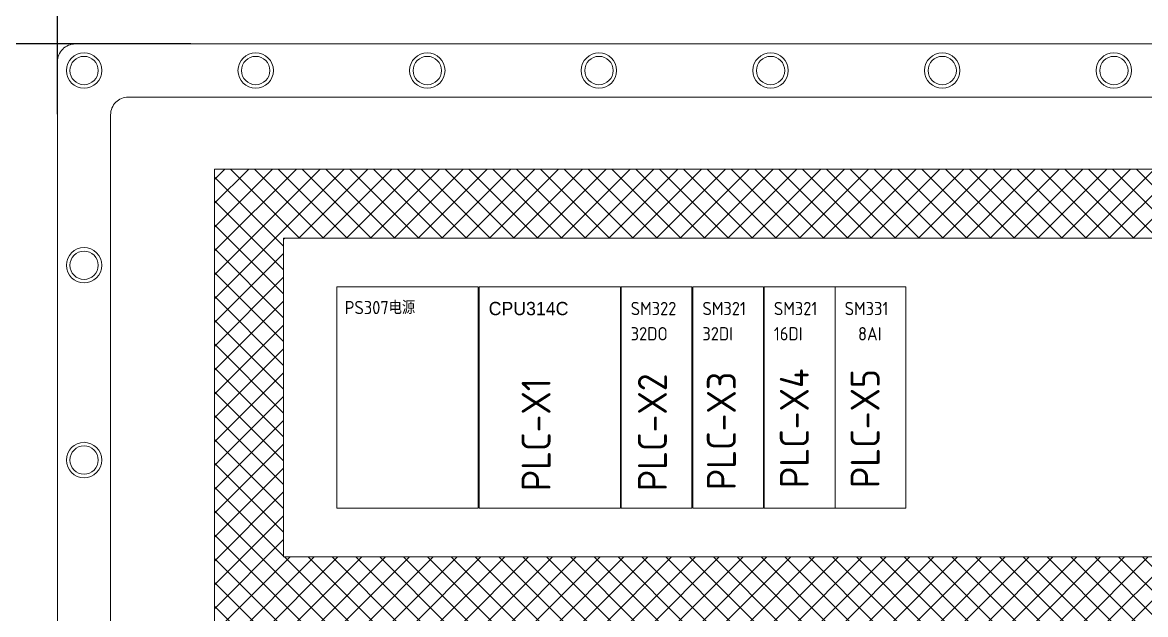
# Model space of a CAD drawing. Header units: millimetres. Extents: x 43457 to 72822, y 60284 to 123188.
# Drawn here: x 44167 to 44801, y 62283 to 62618 of the extents above; entities that cross this region are included whole.
import ezdxf

# ---------------------------------------------------------------- set-up
doc = ezdxf.new("R2010")
doc.units = ezdxf.units.MM
doc.header["$LTSCALE"] = 10
doc.header["$PDSIZE"] = -5
doc.linetypes.add('虚线', pattern=[2, 1, -1])
doc.layers.get('Defpoints').update_dxf_attribs({"lineweight": 18})
doc.layers.add('1轮廓实线层', color=7, linetype='Continuous', lineweight=18)
doc.layers.add('6文字层', color=3, linetype='Continuous', lineweight=18)
doc.styles.get("Standard").update_dxf_attribs({"font": 'isocp.shx', "width": 0.707, "bigfont": 'hztxt.shx'})
doc.styles.add('TH_GBDIM', font='', dxfattribs={"width": 0.8})
doc.styles.add('样式 1', font='', dxfattribs={"width": 0.9})
doc.styles.get('TH_GBDIM').set_extended_font_data('幼圆')
doc.styles.get('样式 1').set_extended_font_data('幼圆')
doc.dimstyles.new('TH_GBDIM', dxfattribs={"dimtxt": 3, "dimasz": 2.5, "dimexe": 2, "dimexo": 0, "dimgap": 1.5, "dimtad": 1, "dimdec": 1, "dimzin": 0, "dimdsep": 46, "dimtxsty": 'TH_GBDIM', "dimcen": 2.5, "dimdle": 5, "dimclrd": 4, "dimclre": 4, "dimclrt": 3, "dimadec": 0, "dimazin": 0, "dimtfac": 0.714286, "dimtdec": 1, "dimtmove": 0, "dimatfit": 3, "dimfxl": 1, "dimtolj": 1, "dimarcsym": 0})

# ---------------------------------------------------------------- blocks, each defined once
blk = doc.blocks.new('*D19')
at = {"layer": '1轮廓实线层', "color": 4, "linetype": 'Continuous', "lineweight": -2}
for p, q in [((44186.45, 62565.79), (44186.45, 62662.33)), ((45186.45, 62540.77), (45186.45, 62662.33))]:
    blk.add_line(p, q, dxfattribs=at)
at = {"layer": '1轮廓实线层', "color": 4, "linetype": '虚线', "lineweight": -2}
blk.add_line((44188.95, 62660.33), (45183.95, 62660.33), dxfattribs=at)
at = {"layer": '1轮廓实线层', "color": 4}
for points in [[(44188.95, 62660.75), (44188.95, 62659.92), (44186.45, 62660.33)], [(45183.95, 62660.75), (45183.95, 62659.92), (45186.45, 62660.33)]]:
    blk.add_solid(points, dxfattribs=at)
at = {"layer": 'Defpoints', "color": 0}
for p in [(45186.45, 62660.33), (44186.45, 62565.79), (45186.45, 62540.77)]:
    blk.add_point(p, dxfattribs=at)
at = {"layer": '1轮廓实线层', "color": 3, "insert": (44686.45, 62686.83), "char_height": 50, "attachment_point": 5, "style": 'TH_GBDIM'}
blk.add_mtext('\\A1;1000.0', dxfattribs=at)
blk = doc.blocks.new('*D20')
at = {"layer": '1轮廓实线层', "color": 4, "linetype": 'Continuous', "lineweight": -2}
for p, q in [((44261.86, 62605.37), (44130.59, 62605.37)), ((44132.59, 62602.87), (44132.59, 61807.87)), ((44261.86, 61805.37), (44130.59, 61805.37))]:
    blk.add_line(p, q, dxfattribs=at)
at = {"layer": '1轮廓实线层', "color": 4}
for points in [[(44132.17, 62602.87), (44133.01, 62602.87), (44132.59, 62605.37)], [(44132.17, 61807.87), (44133.01, 61807.87), (44132.59, 61805.37)]]:
    blk.add_solid(points, dxfattribs=at)
at = {"layer": 'Defpoints', "color": 0}
for p in [(44261.86, 62605.37), (44132.59, 61805.37), (44261.86, 61805.37)]:
    blk.add_point(p, dxfattribs=at)
at = {"layer": '1轮廓实线层', "color": 3, "insert": (44106.09, 62205.37), "char_height": 50, "attachment_point": 5, "rotation": 90, "style": 'TH_GBDIM'}
blk.add_mtext('\\A1;800.0', dxfattribs=at)

msp = doc.modelspace()

# ---------------------------------------------------------------- hatches: boundary and pattern name
at = {"layer": '1轮廓实线层'}
h = msp.add_hatch(dxfattribs=at)
h.set_pattern_fill('ANSI37', color=4, scale=3, style=0)
h.set_pattern_definition([(45, (4295.804, 0), (-6.7351921, 6.7351921), []), (135, (4295.804, 0), (-6.7351921, -6.7351921), [])])
h.paths.add_polyline_path([(44314.25, 62495.65), (45057.67, 62495.65), (45057.67, 62315.64), (44314.25, 62315.64)], flags=16)
h.paths.add_polyline_path([(44314.23, 62275.64), (45057.67, 62275.64), (45057.67, 62125.64), (44314.23, 62125.64)], flags=16)
h.paths.add_polyline_path([(44314.23, 62085.64), (45057.67, 62085.64), (45057.67, 61916.1), (44314.23, 61916.1)], flags=16)
h.paths.add_polyline_path([(44275.23, 62534.64), (45097.67, 62534.64), (45097.67, 61876.11), (44275.23, 61876.11)])

# ---------------------------------------------------------------- linework, layer by layer
for p, q in [((44314.23, 62468.14), (44314.23, 62343.14)), ((44314.23, 62468.14), (44314.23, 62343.14)), ((44344.23, 62468.14), (44344.23, 62343.14)), ((44344.23, 62468.14), (44424.23, 62468.14)), ((44424.23, 62468.14), (44384.23, 62468.14)), ((44424.23, 62343.14), (44424.23, 62468.14)), ((44504.7, 62468.14), (44424.7, 62468.14)), ((44424.7, 62468.14), (44424.7, 62343.14)), ((44504.7, 62343.14), (44504.7, 62468.14)), ((44544.97, 62468.14), (44504.97, 62468.14)), ((44504.97, 62468.14), (44504.97, 62343.14)), ((44544.97, 62343.14), (44544.97, 62468.14)), ((44585.51, 62468.14), (44545.51, 62468.14)), ((44545.51, 62468.14), (44545.51, 62343.14)), ((44585.51, 62343.14), (44585.51, 62468.14)), ((44625.88, 62468.14), (44585.88, 62468.14)), ((44585.88, 62468.14), (44585.88, 62343.14)), ((44625.88, 62343.14), (44625.88, 62468.14)), ((44665.88, 62468.14), (44625.88, 62468.14)), ((44665.88, 62343.14), (44665.88, 62468.14)), ((44344.23, 62343.14), (44424.23, 62343.14)), ((44384.23, 62343.14), (44424.23, 62343.14)), ((44424.7, 62343.14), (44504.7, 62343.14)), ((44504.97, 62343.14), (44544.97, 62343.14)), ((44545.51, 62343.14), (44585.51, 62343.14)), ((44585.88, 62343.14), (44625.88, 62343.14)), ((44625.88, 62343.14), (44665.88, 62343.14)), ((45057.67, 62315.64), (44314.23, 62315.64))]:
    msp.add_line(p, q, dxfattribs=at)
for points in [[(44186.45, 62595.37, -0.414214), (44196.45, 62605.37), (45176.45, 62605.37, -0.414214), (45186.45, 62595.37), (45186.45, 61815.37, -0.414214), (45176.45, 61805.37), (44196.45, 61805.37, -0.414214), (44186.45, 61815.37)], [(44216.45, 62565.37, -0.414214), (44226.45, 62575.37), (45146.45, 62575.37, -0.414214), (45156.45, 62565.37), (45156.45, 61845.37, -0.414214), (45146.45, 61835.37), (44226.45, 61835.37, -0.414214), (44216.45, 61845.37)]]:
    msp.add_lwpolyline(points, format="xyb", close=True, dxfattribs=at)
for points in [[(44275.23, 62534.64), (45097.67, 62534.64), (45097.67, 61876.11), (44275.23, 61876.11)], [(44314.25, 62495.65), (45057.67, 62495.65), (45057.67, 62315.64), (44314.25, 62315.64)]]:
    msp.add_lwpolyline(points, close=True, dxfattribs=at)
msp.add_lwpolyline([(44314.23, 62315.64), (44314.23, 62494.64, -0.414214), (44315.23, 62495.64), (45056.67, 62495.64, -0.414214), (45057.67, 62494.64), (45057.67, 62315.64)], format="xyb", dxfattribs=at)
for centre, radius in [((44201.45, 62590.37), 10), ((44201.45, 62590.37), 8), ((44298.45, 62590.37), 10), ((44298.45, 62590.37), 8), ((44395.45, 62590.37), 10), ((44395.45, 62590.37), 8), ((44492.45, 62590.37), 10), ((44492.45, 62590.37), 8), ((44589.45, 62590.37), 10), ((44589.45, 62590.37), 8), ((44686.45, 62590.37), 10), ((44686.45, 62590.37), 8), ((44783.45, 62590.37), 10), ((44783.45, 62590.37), 8), ((44201.45, 62480.37), 10), ((44201.45, 62480.37), 8), ((44201.45, 62370.37), 10), ((44201.45, 62370.37), 8)]:
    msp.add_circle(centre, radius, dxfattribs=at)

# ---------------------------------------------------------------- texts
for s, p in [('PS307电源', (44348.72, 62452.75)), ('SM322', (44510.39, 62452.19)), ('SM321', (44550.93, 62452.19)), ('SM321', (44591.3, 62452.19)), ('SM331', (44631.3, 62452.19)), ('32DO', (44510.39, 62437.95)), ('32DI', (44550.93, 62437.95)), ('16DI', (44591.3, 62437.95)), ('8AI', (44638.85, 62437.95))]:
    msp.add_text(s, height=7.489, dxfattribs=at).set_placement(p)
at = {"layer": '1轮廓实线层', "style": '样式 1'}
msp.add_text('CPU314C', height=7.489, dxfattribs=at).set_placement((44430.12, 62452.19))
at = {"layer": '6文字层'}
for s, p in [('PLC-X2', (44530.85, 62352.73)), ('PLC-X3', (44569.82, 62353.33)), ('PLC-X4', (44611.05, 62354.52)), ('PLC-X5', (44651.05, 62354.52)), ('PLC-X1', (44465.1, 62352.73))]:
    msp.add_text(s, height=16.361, rotation=90, dxfattribs=at).set_placement(p)

# ---------------------------------------------------------------- dimensions: what is measured, and where the dimension line sits
at = {"layer": '1轮廓实线层', "color": 4}
dim = msp.add_linear_dim(base=(45186.45, 62660.33), p1=(44186.45, 62565.79), p2=(45186.45, 62540.77), dimstyle='TH_GBDIM', override={"dimtxt": 50, "dimarcsym": 1}, dxfattribs=at)
dim.commit()
dim.dimension.update_dxf_attribs({"geometry": '*D19', "text_midpoint": (44686.45, 62686.83)})
dim = msp.add_linear_dim(base=(44132.59, 61805.37), p1=(44261.86, 62605.37), p2=(44261.86, 61805.37), angle=90, dimstyle='TH_GBDIM', override={"dimtxt": 50, "dimarcsym": 1}, dxfattribs=at)
dim.commit()
dim.dimension.update_dxf_attribs({"geometry": '*D20', "text_midpoint": (44106.09, 62205.37)})

doc.saveas('drawing.dxf')
